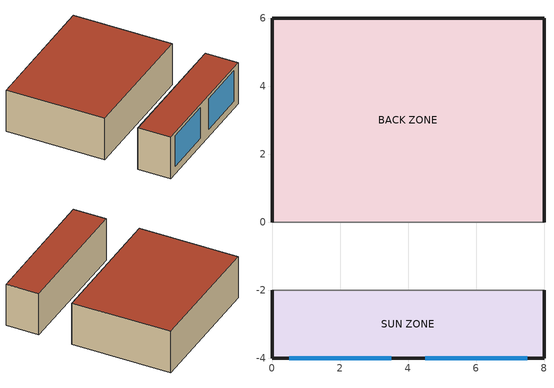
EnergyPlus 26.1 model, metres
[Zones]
BACK ZONE
 floor outside (LTFLOOR): 8,6 8,0 0,0 0,6 z0
 wall outside (LTWALL): 8,0 8,6 0,6 0,0 z0:2.7
 wall to SUN ZONE (COMMON WALL): 0,0 8,0 z0:2.7
 roof outside (LTROOF): 8,0 8,6 0,6 0,0 z2.7
SUN ZONE
 floor outside (HWFLOOR): 8,-2 8,-4 0,-4 0,-2 z0
 wall outside (HWWALL): 0,-2 0,-4 8,-4 8,-2 z0:2.7
 window (Double Pane Window): 0.5,-4 3.5,-4 / 4.5,-4 7.5,-4 z0.5:2.5
 roof outside (LTROOF): 8,-4 8,-2 0,-2 0,-4 z2.7
[Building]
BESTEST Case 960 - Sunspace: North Axis {deg}=0; Terrain=Country; Solar Distribution=FullInteriorAndExterior; Minimum Number of Warmup Days=6
[Site:Location]
DENVER INTL AP_CO_USA: Latitude {deg}=39.83; Longitude {deg}=-104.65; Time Zone {hr}=-7; Elevation {m}=1650
[Site:GroundReflectance]
0.2, 0.2, 0.2, 0.2, 0.2, 0.2, 0.2, 0.2, 0.2, 0.2, 0.2, 0.2
[Material] Roughness=Rough; Thermal Absorptance=0.9; Solar Absorptance=0.6; Visible Absorptance=0.6
Name | Thickness {m} | Conductivity {W/m-K} | Density {kg/m3} | Specific Heat {J/kg-K}
CONCRETE BLOCK | 0.1 | 0.51 | 1400 | 1000
CONCRETE SLAB | 0.08 | 1.13 | 1400 | 1000
FIBERGLASS QUILT-1 | 0.066 | 0.04 | 12 | 840
FIBERGLASS QUILT-2 | 0.1118 | 0.04 | 12 | 840
FOAM INSULATION | 0.0615 | 0.04 | 10 | 1400
PLASTERBOARD-1 | 0.012 | 0.16 | 950 | 840
PLASTERBOARD-2 | 0.01 | 0.16 | 950 | 840
ROOF DECK | 0.019 | 0.14 | 530 | 900
TIMBER FLOORING | 0.025 | 0.14 | 650 | 1200
WOOD SIDING-1 | 0.009 | 0.14 | 530 | 900
ZONE COMMON WALL | 0.2 | 0.51 | 1400 | 1000
[Material:NoMass] Roughness=Rough; Thermal Absorptance=0.9; Solar Absorptance=0.6; Visible Absorptance=0.6
Name | Thermal Resistance {m2-K/W}
R-25 INSULATION | 25.075
R-25 INSULATION 1 | 25.175
[WindowMaterial:Gas]
Air Space Resistance: Gas Type=AIR; Thickness {m}=0.012
[WindowMaterial:Glazing]
Glass Type 1: Optical Data Type=SpectralAverage; Thickness {m}=0.003048; Solar Transmittance at Normal Incidence=0.834; Front Side Solar Reflectance at Normal Incidence=0.075; Back Side Solar Reflectance at Normal Incidence=0.075; Visible Transmittance at Normal Incidence=0.91325; Front Side Visible Reflectance at Normal Incidence=0.082; Back Side Visible Reflectance at Normal Incidence=0.082; Infrared Transmittance at Normal Incidence=0; Front Side Infrared Hemispherical Emissivity=0.84; Back Side Infrared Hemispherical Emissivity=0.84; Conductivity {W/m-K}=1
[Construction]
COMMON WALL: ZONE COMMON WALL
Double Pane Window: Glass Type 1, Air Space Resistance, Glass Type 1
HWFLOOR: R-25 INSULATION 1, CONCRETE SLAB
HWWALL: WOOD SIDING-1, FOAM INSULATION, CONCRETE BLOCK
LTFLOOR: R-25 INSULATION, TIMBER FLOORING
LTROOF: ROOF DECK, FIBERGLASS QUILT-2, PLASTERBOARD-2
LTWALL: WOOD SIDING-1, FIBERGLASS QUILT-1, PLASTERBOARD-1
[Zone] Multiplier=1; Ceiling Height {m}=2.7; Part of Total Floor Area=Yes
Name | Volume {m3}
BACK ZONE | 129.6
SUN ZONE | 43.2
[OtherEquipment]
Other Equipment 1: Fuel Type=None; Zone or ZoneList or Space or SpaceList=BACK ZONE; Schedule=Always On Ruleset Fractional; Design Level Calculation Method=EquipmentLevel; Design Level {W}=200; Fraction Latent=0; Fraction Radiant=0.6; Fraction Lost=0
[ZoneInfiltration:DesignFlowRate] Design Flow Rate Calculation Method=AirChanges/Hour; Air Changes per Hour {1/hr}=0.5
Name | Zone or ZoneList | Schedule
Space Infiltration Design Flow Rate 1 | BACK ZONE | Always On Ruleset Fractional 1
Space Infiltration Design Flow Rate 2 | SUN ZONE | Always On Ruleset Fractional 2
[ZoneControl:Thermostat]
BACK ZONE Thermostat: Zone or ZoneList=BACK ZONE; Control Type Schedule=BACK ZONE Thermostat Schedule; Control 1=Thermostat Setpoint Dual Setpoint 1; Temperature Difference Between Cutout And Setpoint {deltaC}=0
[ThermostatSetpoint:DualSetpoint]
Thermostat Setpoint Dual Setpoint 1: Heating Setpoint Temperature Schedule=20.0 C; Cooling Setpoint Temperature Schedule=27.0 C
[ZoneHVAC:IdealLoadsAirSystem]
Zone HVAC Ideal Loads Air System 1: Maximum Heating Supply Air Humidity Ratio {kgWater/kgDryAir}=0.01; Minimum Cooling Supply Air Humidity Ratio {kgWater/kgDryAir}=0.01; Dehumidification Control Type=None; Humidification Control Type=None
[Zone equipment]
BACK ZONE: Zone HVAC Ideal Loads Air System 1
[Schedule:Day:Interval]
Schedule Day 6; Schedule Day 7; Schedule Day 8: No, 24:00, 1
[Schedule:Week:Daily]
Always On Ruleset Fractional Week Rule - Jan1-Dec31: Schedule Day 6, Schedule Day 6, Schedule Day 6, Schedule Day 6, Schedule Day 6, Schedule Day 6, Schedule Day 6, Schedule Day 6, Schedule Day 6, Schedule Day 6, Schedule Day 6, Schedule Day 6
Always On Ruleset Fractional 1 Week Rule - Jan1-Dec31: Schedule Day 7, Schedule Day 7, Schedule Day 7, Schedule Day 7, Schedule Day 7, Schedule Day 7, Schedule Day 7, Schedule Day 7, Schedule Day 7, Schedule Day 7, Schedule Day 7, Schedule Day 7
Always On Ruleset Fractional 2 Week Rule - Jan1-Dec31: Schedule Day 8, Schedule Day 8, Schedule Day 8, Schedule Day 8, Schedule Day 8, Schedule Day 8, Schedule Day 8, Schedule Day 8, Schedule Day 8, Schedule Day 8, Schedule Day 8, Schedule Day 8
[Schedule:Year]
Always On Ruleset Fractional: Always On Ruleset Fractional Week Rule - Jan1-Dec31, 1, 1, 12, 31
Always On Ruleset Fractional 1: Always On Ruleset Fractional 1 Week Rule - Jan1-Dec31, 1, 1, 12, 31
Always On Ruleset Fractional 2: Always On Ruleset Fractional 2 Week Rule - Jan1-Dec31, 1, 1, 12, 31
[Schedule:Compact]
BACK ZONE Thermostat Schedule: Through: 12/31, For: AllDays, Until: 24:00, 4
[Schedule:Constant]
Name | Hourly Value
20.0 C | 20
27.0 C | 27
